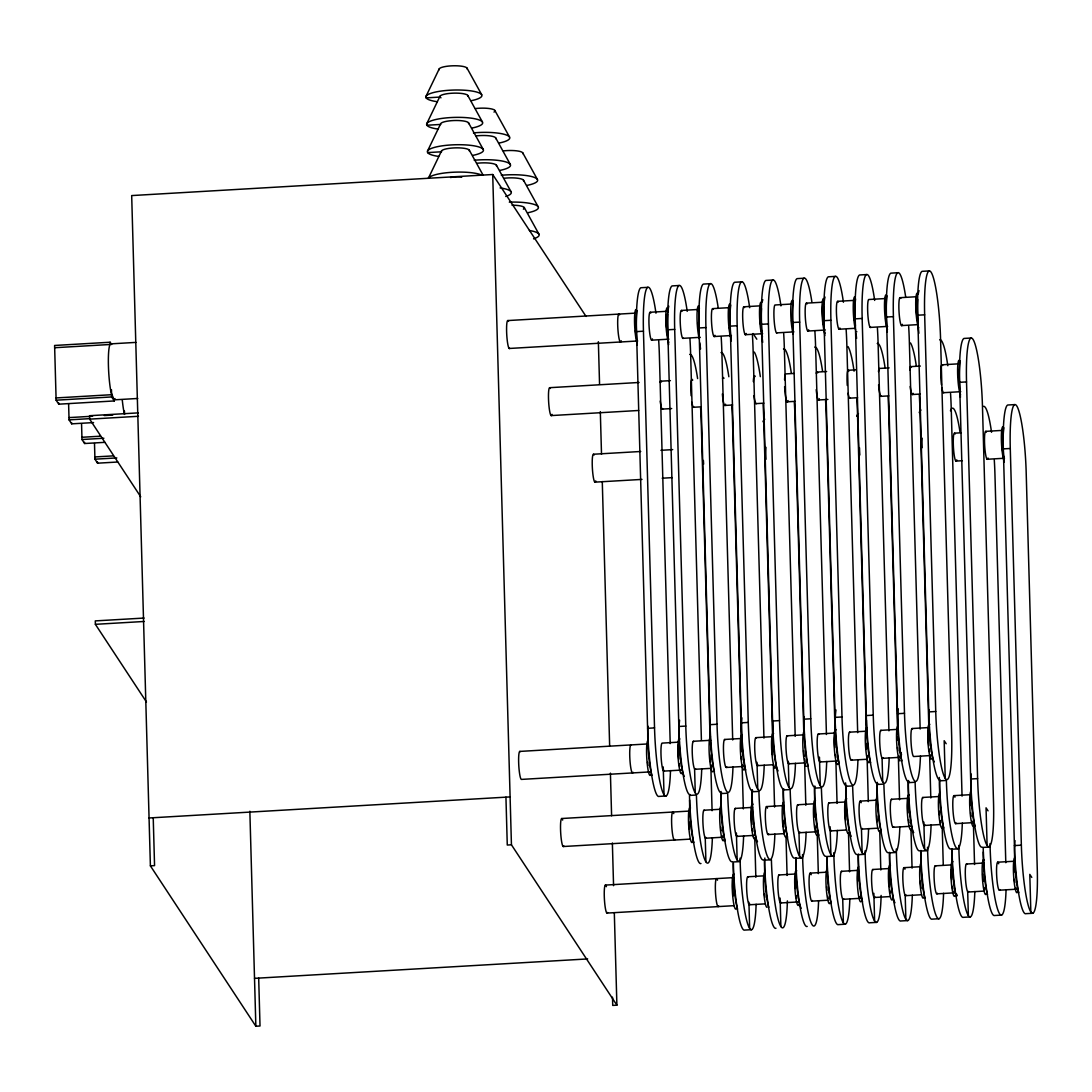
<?xml version="1.0" encoding="UTF-8"?>
<svg xmlns="http://www.w3.org/2000/svg" width="1092" height="1092" viewBox="0 0 1092 1092"><rect width="100%" height="100%" fill="white"/><g stroke="black" fill="none" stroke-linecap="round" stroke-linejoin="round"><path stroke-width="1.5" d="M426.03 96.26L439.202 68.905M426.795 123.614L439.967 96.26M427.559 150.983L440.731 123.614A14.032 3.112 -1.6 0 1 456.32 120.489A14.032 3.112 -1.6 0 1 468.577 123.614M441.496 150.983L428.323 178.337A28.064 6.224 -1.6 0 1 452.197 172.29A28.064 6.224 -1.6 0 1 481.982 175.211M135.886 342.397L110.633 343.871L109.746 345.14A28.064 3.713 86.7 0 0 111.07 392.519L114.169 399.849L137.728 398.471M114.169 399.849L115.056 398.58M426.112 97.884L440.008 97.065M426.876 125.239L440.772 124.433M427.641 152.593L441.537 151.788A14.032 3.112 -1.6 0 1 455.255 147.87A14.032 3.112 -1.6 0 1 469.342 150.983M586.049 316.434L492.71 174.515L131.682 195.577L150.396 865.86L255.856 1026.234L260.019 1025.989L258.681 978.104M647.87 287.332L640.936 287.728A56.129 7.426 86.7 0 0 636.513 331.613L647.597 728.309A56.129 7.426 86.7 0 0 659.09 796.396L666.024 795.986M679.115 285.503L672.181 285.913A56.129 7.426 86.7 0 0 667.758 329.798L678.842 726.48A56.129 7.426 86.7 0 0 690.335 794.58M710.36 283.688L703.425 284.084A56.129 7.426 86.7 0 0 699.003 327.969L710.073 724.665A56.129 7.426 86.7 0 0 721.58 792.751M741.604 281.859L734.67 282.268A56.129 7.426 86.7 0 0 730.248 326.139L741.318 722.836A56.129 7.426 86.7 0 0 752.825 790.936M772.849 280.043L765.915 280.439A56.129 7.426 86.7 0 0 761.493 324.324L772.563 721.02A56.129 7.426 86.7 0 0 784.056 789.106M804.094 278.214L797.16 278.624A56.129 7.426 86.7 0 0 792.724 322.495L803.808 719.191A56.129 7.426 86.7 0 0 815.301 787.291M835.339 276.399L828.391 276.795A56.129 7.426 86.7 0 0 823.969 320.679L835.052 717.376A56.129 7.426 86.7 0 0 846.546 785.462M866.584 274.57L859.636 274.979A56.129 7.426 86.7 0 0 855.213 318.85L866.297 715.547A56.129 7.426 86.7 0 0 877.791 783.647M897.829 272.741L890.881 273.15A56.129 7.426 86.7 0 0 886.458 317.035L897.542 713.731A56.129 7.426 86.7 0 0 909.035 781.817M929.074 270.925L922.126 271.335A56.129 7.426 86.7 0 0 917.703 315.206L928.787 711.902A56.129 7.426 86.7 0 0 940.28 780.002M110.633 343.871L111.643 344.499L110.142 342.233L54.6 345.468L56.129 400.191L58.75 404.177L114.305 400.941L114.264 399.713M507.971 320.557L634.834 313.158M650.3 312.257L666.079 311.343M681.544 310.442L698.907 309.418M712.789 308.613L728.569 307.698M744.034 306.784L759.814 305.869M792.628 303.958L775.279 304.968A14.032 1.856 86.7 0 0 774.091 319.519A14.032 1.856 86.7 0 0 777.026 332.719M806.524 303.139L822.303 302.225M837.769 301.324L855.118 300.314M884.793 298.58L869.014 299.495A14.032 1.856 86.7 0 0 867.812 314.046A14.032 1.856 86.7 0 0 870.761 327.259M900.245 297.679L916.038 296.751M54.668 347.72L110.21 344.485L110.142 342.233M636.513 331.613L643.447 331.204A56.129 7.426 86.7 0 1 646.955 288.124A56.129 7.426 86.7 0 1 655.964 313.186M667.758 329.798L674.692 329.388A56.129 7.426 86.7 0 1 678.2 286.309A56.129 7.426 86.7 0 1 687.209 311.356M699.003 327.969L705.937 327.559A56.129 7.426 86.7 0 1 709.322 284.671A56.129 7.426 86.7 0 1 718.195 307.808M730.248 326.139L737.182 325.744A56.129 7.426 86.7 0 1 740.69 282.664A56.129 7.426 86.7 0 1 749.685 307.712M761.493 324.324L768.427 323.915A56.129 7.426 86.7 0 1 771.935 280.835A56.129 7.426 86.7 0 1 780.93 305.897M792.724 322.495L799.672 322.099A56.129 7.426 86.7 0 1 803.043 279.211A56.129 7.426 86.7 0 1 811.929 302.334M823.969 320.679L830.916 320.27A56.129 7.426 86.7 0 1 834.424 277.191A56.129 7.426 86.7 0 1 843.42 302.238M855.213 318.85L862.161 318.454A56.129 7.426 86.7 0 1 865.669 275.375A56.129 7.426 86.7 0 1 874.665 300.423M886.458 317.035L893.406 316.625A56.129 7.426 86.7 0 1 896.778 273.737A56.129 7.426 86.7 0 1 905.664 296.86M917.703 315.206L924.651 314.81A56.129 7.426 86.7 0 1 931.08 272.195A56.129 7.426 86.7 0 1 940.567 339.011L951.651 735.708A56.129 7.426 86.7 0 1 945.222 778.323A56.129 7.426 86.7 0 1 935.735 711.506L924.651 314.81M509.241 348.471L637.687 340.977M651.569 340.172L668.932 339.162M682.814 338.343L700.177 337.332M714.059 336.527L731.422 335.517M745.304 334.698L762.666 333.688M776.548 332.883L793.911 331.872M807.793 331.053L825.143 330.043A14.032 1.856 86.7 0 1 824.624 329.252M839.038 329.238L854.818 328.31M870.283 327.409L887.632 326.399M901.528 325.593L917.307 324.665M970.952 338.042L964.018 338.438A56.129 7.426 86.7 0 0 959.595 382.323L970.665 779.019A56.129 7.426 86.7 0 0 982.172 847.105M56.061 397.938L111.616 394.703M56.129 400.191L111.671 396.942L114.305 400.941M549.849 387.674L639.066 382.473M660.947 381.19L670.406 380.644M793.802 373.45L785.912 373.901A14.032 1.856 86.7 0 0 784.575 379.811M817.157 372.085L826.63 371.526M848.402 370.256L856.292 369.792M889.12 367.881L879.647 368.441A14.032 1.856 86.7 0 0 878.473 371.649M910.892 366.612L920.365 366.066M942.137 364.796L957.916 363.868M138.37 412.872L89.558 415.711L89.653 419.137L140.718 496.792M69.001 417.608L92.561 416.229M104.341 415.547L112.763 415.056M68.619 404.217L69.055 419.86L89.257 418.673M89.653 419.137L138.466 416.284M69.055 419.86L71.69 423.846L93.571 422.577M959.595 382.323L966.529 381.913A56.129 7.426 86.7 0 1 972.958 339.312A56.129 7.426 86.7 0 1 982.459 406.128L993.529 802.825A56.129 7.426 86.7 0 1 987.1 845.44A56.129 7.426 86.7 0 1 977.613 778.61L966.529 381.913M81.927 437.278L100.45 436.199M81.559 423.887L81.996 439.53L103.876 438.247M551.119 415.588L638.643 410.483M662.216 409.104L671.676 408.558M693.461 407.275L701.351 406.825M724.706 405.46L732.596 404.995M755.937 403.63L763.827 403.18M787.182 401.815L795.072 401.351M818.427 399.986L827.9 399.44M849.672 398.171L857.561 397.706M880.916 396.341L888.806 395.891M912.161 394.526L920.051 394.062M943.406 392.697L960.769 391.687M81.996 439.53L84.616 443.516L104.818 442.342M94.867 456.947L113.377 455.869M1014.7 404.6L1007.752 405.009A56.129 7.426 86.7 0 0 1003.33 448.88L1014.413 845.577A56.129 7.426 86.7 0 0 1025.907 913.663L1032.855 913.267M94.499 443.557L94.936 459.186L116.817 457.917M94.936 459.186L97.557 463.185L117.759 462.012M593.598 454.231L640.717 451.487M660.919 450.313L672.699 449.617M954.64 433.169L960.946 432.801M985.885 431.354L1001.664 430.425M1003.33 448.88L1010.277 448.484A56.129 7.426 86.7 0 1 1016.707 405.869A56.129 7.426 86.7 0 1 1026.193 472.686L1037.277 869.382A56.129 7.426 86.7 0 1 1030.848 911.997A56.129 7.426 86.7 0 1 1021.361 845.181L1010.277 448.484M594.867 482.145L641.987 479.402M662.189 478.214L672.29 477.627M955.909 461.083L962.216 460.715M987.154 459.268L1004.503 458.244M144.103 618.058L95.291 620.898L95.386 624.324L146.451 701.979M95.386 624.324L144.199 621.471M647.597 728.309L654.531 727.9A56.129 7.426 86.7 0 0 662.571 791.673A56.129 7.426 86.7 0 0 670.488 770.597M678.842 726.48L685.776 726.084A56.129 7.426 86.7 0 0 693.816 789.857A56.129 7.426 86.7 0 0 701.719 768.782M710.073 724.665L717.021 724.255A56.129 7.426 86.7 0 0 725.061 788.028A56.129 7.426 86.7 0 0 732.964 766.953M741.318 722.836L748.266 722.44A56.129 7.426 86.7 0 0 756.306 786.213A56.129 7.426 86.7 0 0 764.209 765.137M772.563 721.02L779.511 720.611A56.129 7.426 86.7 0 0 787.55 784.384A56.129 7.426 86.7 0 0 795.454 763.308M803.808 719.191L810.755 718.795A56.129 7.426 86.7 0 0 818.795 782.568A56.129 7.426 86.7 0 0 826.699 761.493M835.052 717.376L842 716.966A56.129 7.426 86.7 0 0 850.04 780.739A56.129 7.426 86.7 0 0 857.943 759.663M866.297 715.547L873.245 715.151A56.129 7.426 86.7 0 0 881.285 778.924A56.129 7.426 86.7 0 0 889.188 757.848M897.542 713.731L904.49 713.322A56.129 7.426 86.7 0 0 912.53 777.094A56.129 7.426 86.7 0 0 920.433 756.019M928.787 711.902L935.735 711.506M519.751 751.419L646.628 744.007M679.442 742.096L662.093 743.106A14.032 1.856 86.7 0 0 661.274 759.541A14.032 1.856 86.7 0 0 664.291 770.461M693.324 741.291L710.687 740.28M724.569 739.461L740.349 738.547M755.814 737.646L773.177 736.636M787.059 735.817L804.422 734.807A14.032 1.856 86.7 0 0 803.985 735.448M818.304 734.001L834.083 733.073M849.549 732.172L866.912 731.162M880.794 730.357L896.573 729.429M912.038 728.528L929.401 727.518M649.972 771.908L521.526 779.401A14.032 1.856 86.7 0 1 518.714 764.195A14.032 1.856 86.7 0 1 520.256 751.733M663.854 771.102L681.217 770.092M695.099 769.287L710.878 768.358M726.344 767.458L743.707 766.447M757.589 765.642L773.368 764.714M788.833 763.813L804.613 762.899M820.078 761.984L837.428 760.974M851.323 760.168L867.103 759.254M882.568 758.339L899.917 757.329M149.058 817.976L510.1 796.914M845.604 782.909L845.699 786.308L852.634 785.899A56.129 7.426 86.7 0 0 860.673 849.672A56.129 7.426 86.7 0 0 868.59 828.596M939.338 777.436L939.434 780.848L946.368 780.439A56.129 7.426 86.7 0 0 954.408 844.212A56.129 7.426 86.7 0 0 962.311 823.136M970.665 779.019L977.613 778.61M561.643 818.522L690.089 811.028M703.971 810.223L719.751 809.308M735.216 808.408L752.579 807.384M766.461 806.578L783.824 805.568M797.706 804.763L813.485 803.835M828.951 802.934L846.3 801.924M860.196 801.118L875.975 800.19M891.441 799.289L907.22 798.375M922.685 797.46L940.035 796.45M953.93 795.645L969.71 794.73M150.396 865.86L154.559 865.615L153.221 817.731M612.503 997.16L612.735 1005.418L616.898 1005.172L511.438 844.798L507.275 845.044L505.937 797.16M563.404 846.518L690.28 839.12M705.746 838.219L723.095 837.209M736.977 836.39L754.34 835.38M768.222 834.575L784.001 833.646M799.467 832.746L816.83 831.735M830.712 830.93L846.491 830.002M861.957 829.101L877.736 828.186M893.201 827.286L910.564 826.275M924.446 825.456L940.226 824.542M955.691 823.641L973.054 822.631M756.114 904.272A56.129 7.426 86.7 0 1 748.197 925.347A56.129 7.426 86.7 0 1 740.158 861.574L733.223 861.984A56.129 7.426 86.7 0 0 744.717 930.07L751.651 929.661M818.591 900.627A56.129 7.426 86.7 0 1 810.687 921.703A56.129 7.426 86.7 0 1 802.647 857.93L795.713 858.339A56.129 7.426 86.7 0 0 807.206 926.426M849.835 898.812A56.129 7.426 86.7 0 1 841.932 919.887A56.129 7.426 86.7 0 1 833.892 856.114L826.944 856.51A56.129 7.426 86.7 0 0 838.451 924.61L845.385 924.201M881.121 895.426A56.129 7.426 86.7 0 1 873.313 918.413A56.129 7.426 86.7 0 1 865.137 854.285L858.189 854.695A56.129 7.426 86.7 0 0 869.696 922.781L876.63 922.371M912.325 895.167A56.129 7.426 86.7 0 1 904.422 916.243A56.129 7.426 86.7 0 1 896.382 852.47L889.434 852.866A56.129 7.426 86.7 0 0 900.927 920.966L907.875 920.556M943.57 893.338A56.129 7.426 86.7 0 1 935.667 914.413A56.129 7.426 86.7 0 1 927.627 850.641L920.679 851.05A56.129 7.426 86.7 0 0 932.172 919.136L939.12 918.727M974.815 891.522A56.129 7.426 86.7 0 1 966.911 912.598A56.129 7.426 86.7 0 1 958.872 848.825L951.924 849.221A56.129 7.426 86.7 0 0 963.417 917.321L970.365 916.911M1006.06 889.693A56.129 7.426 86.7 0 1 998.156 910.769A56.129 7.426 86.7 0 1 990.116 846.996L983.169 847.406A56.129 7.426 86.7 0 0 994.662 915.492L1001.61 915.082M1014.413 845.577L1021.361 845.181M605.377 885.093L733.824 877.599M747.72 876.78L763.499 875.866M778.965 874.965L794.744 874.037M810.196 873.136L827.559 872.126M841.441 871.32L857.22 870.392M872.685 869.491L890.048 868.481M903.93 867.676L921.293 866.666A14.032 1.856 86.7 0 0 920.856 867.294M935.175 865.847L950.955 864.932M966.42 864.031L983.783 863.021M997.665 862.202L1013.444 861.288M607.152 913.076L734.015 905.678M749.481 904.777L765.26 903.862M780.725 902.961L798.088 901.937M811.97 901.132L827.75 900.217M843.215 899.303L860.578 898.293M874.46 897.487L890.239 896.573M905.705 895.658L921.484 894.744M936.95 893.843L954.299 892.833M968.194 892.014L983.974 891.099M999.439 890.198L1016.788 889.188M254.518 978.35L587.66 958.926M753.071 333.524L756.811 339.202M946.163 743.734L944.171 740.704L945.222 778.323M988.042 810.851L986.049 807.821L987.1 845.44M1031.79 877.408L1029.797 874.378L1030.848 911.997M522.727 152.812L537.373 179.361M494.867 110.456L509.514 137.005M467.007 68.086L481.668 94.635M523.491 180.18L538.138 206.729M495.632 137.81L510.278 164.36M467.772 95.454L482.432 122.004M524.256 207.535L538.902 234.084M496.396 165.165L511.042 191.714M468.536 122.809L483.196 149.358M469.301 150.164L483.142 175.239M1005.8 862.694L994.948 474.515A56.129 7.426 86.7 0 0 994.28 459.937M990.021 843.597L990.116 846.996M973.45 825.361L974.555 864.509M967.689 891.7L968.358 915.642M962.052 796.136L951.214 407.944A56.129 7.426 86.7 0 0 950.545 393.379M958.776 845.413L958.872 848.825M942.219 827.176L943.256 864.632M928.814 726.453L919.969 409.773A56.129 7.426 86.7 0 0 919.3 395.195M929.62 755.391L930.807 797.952M927.531 847.242L927.627 850.641M923.859 822.099L924.61 849.085M920.16 729.019L909.322 340.84A56.129 7.426 86.7 0 0 908.653 326.262M910.974 829.005L912.066 868.154M893.406 316.625L904.49 713.322M905.2 895.344L905.869 919.287M897.569 728.268L888.724 411.588A56.129 7.426 86.7 0 0 888.055 397.024M898.375 757.22L899.562 799.781M896.286 849.057L896.382 852.47M888.929 730.835L878.077 342.656A56.129 7.426 86.7 0 0 877.408 328.078M882.063 758.025L882.732 781.968M879.729 830.821L880.821 869.983M862.161 318.454L873.245 715.151M873.846 893.311L874.624 921.102M867.13 759.036L868.317 801.596M865.041 850.886L865.137 854.285M861.452 828.787L862.12 852.729M857.684 732.664L846.832 344.485A56.129 7.426 86.7 0 0 846.163 329.907M848.484 832.65L849.576 871.812M830.916 320.27L842 716.966M842.71 898.989L843.379 922.931M835.08 731.913L826.234 415.233A56.129 7.426 86.7 0 0 825.566 400.668M835.885 760.865L837.073 803.425M833.797 852.702L833.892 856.114M830.111 826.74L830.889 854.545M826.439 734.493L815.587 346.3A56.129 7.426 86.7 0 0 814.919 331.722M819.45 757.111L820.242 785.612M817.239 834.465L818.331 873.627M799.672 322.099L810.755 718.795M803.876 735.435L794.99 417.062A56.129 7.426 86.7 0 0 794.321 402.484M804.64 762.68L805.828 805.241M802.552 854.531L802.647 857.93M798.975 832.432L799.644 856.374M795.194 736.308L784.343 348.13A56.129 7.426 86.7 0 0 783.687 333.551M788.26 761.261L788.997 787.441M785.994 836.295L787.086 875.456M768.427 323.915L779.511 720.611M780.097 898.074L780.889 926.576M772.59 735.558L763.745 418.878A56.129 7.426 86.7 0 0 763.076 404.313M773.395 764.509L774.583 807.07M763.95 738.137L753.098 349.945A56.129 7.426 86.7 0 0 752.443 335.38M757.002 762.284L757.752 789.257M754.749 838.11L755.841 877.272M737.182 325.744L748.266 722.44M748.921 902.224L749.644 928.405M741.345 737.387L732.5 420.707A56.129 7.426 86.7 0 0 731.831 406.128M742.151 766.325L743.338 808.885M740.062 858.176L740.158 861.574M736.404 833.032L737.155 860.018M732.705 739.953L721.867 351.774A56.129 7.426 86.7 0 0 721.198 337.196M705.937 327.559L717.021 724.255M710.155 740.908L701.255 422.536A56.129 7.426 86.7 0 0 700.586 407.958M710.906 768.154L712.093 810.714M705.227 837.305L705.91 861.834M701.405 740.076L690.622 353.59A56.129 7.426 86.7 0 0 689.953 339.025M694.594 768.959L695.263 792.901M674.692 329.388L685.776 726.084M670.215 743.597L659.377 355.419A56.129 7.426 86.7 0 0 658.708 340.84M663.24 766.925L664.018 794.73M643.447 331.204L654.531 727.9M598.361 341.714L599.563 384.343M600.313 411.629L601.515 454.258M602.279 481.545L609.65 745.85M610.414 773.136L611.602 815.765M612.366 843.038L613.567 885.68M614.318 912.953L616.898 1005.172M492.71 174.515L511.438 844.798M249.85 811.247L255.856 1026.234M124.447 411.015L124.543 414.373L124.01 412.189A28.064 3.713 86.7 0 1 122.277 399.959M111.466 389.68L111.671 396.942M97.516 461.957L97.557 463.185M84.589 442.287L84.616 443.516M71.649 422.618L71.69 423.846M58.722 402.948L58.75 404.177M509.718 348.321A14.032 1.856 86.7 0 1 506.674 333.278A14.032 1.856 86.7 0 1 508.49 321.362M595.741 480.889A14.032 1.856 86.7 0 1 592.41 468.782A14.032 1.856 86.7 0 1 594.116 455.023M703.63 464.127A14.032 1.856 86.7 0 1 703.398 460.469M718.686 905.964A14.032 1.856 86.7 0 1 715.437 891.386A14.032 1.856 86.7 0 1 717.499 880.179M607.589 912.448A14.032 1.856 86.7 0 1 604.34 897.87A14.032 1.856 86.7 0 1 606.415 886.649M781.162 902.32A14.032 1.856 86.7 0 1 778.023 889.571A14.032 1.856 86.7 0 1 779.456 875.279M787.387 900.9A56.129 7.426 86.7 0 1 779.579 923.873A56.129 7.426 86.7 0 1 771.402 859.759L764.468 860.155A56.129 7.426 86.7 0 0 775.962 928.255M843.652 898.675A14.032 1.856 86.7 0 1 840.512 885.926A14.032 1.856 86.7 0 1 841.946 871.634M906.142 895.031A14.032 1.856 86.7 0 1 902.893 880.452A14.032 1.856 86.7 0 1 904.968 869.232M968.631 891.386A14.032 1.856 86.7 0 1 965.478 878.637A14.032 1.856 86.7 0 1 966.925 864.345M984.52 889.448A14.032 1.856 86.7 0 1 984.001 887.346M983.128 881.23A14.032 1.856 86.7 0 1 982.677 873.982M982.991 865.205A14.032 1.856 86.7 0 1 983.332 863.649M956.783 459.828A14.032 1.856 86.7 0 1 953.452 447.72A14.032 1.856 86.7 0 1 955.159 433.974M983.455 406.415A56.129 7.426 86.7 0 1 991.536 432.268M986.322 893.706A17.54 2.321 86.7 0 1 982.391 877.777A17.54 2.321 86.7 0 1 984.192 859.909M987.523 894.512A31.572 4.177 86.7 0 1 983.305 852.006M828.296 898.552A14.032 1.856 86.7 0 1 827.777 896.45M826.917 890.349A14.032 1.856 86.7 0 1 826.617 886.745M826.767 874.31A14.032 1.856 86.7 0 1 827.122 872.767M812.407 900.491A14.032 1.856 86.7 0 1 809.158 885.926A14.032 1.856 86.7 0 1 811.233 874.706M830.097 902.825A17.54 2.321 86.7 0 1 826.33 889.175A17.54 2.321 86.7 0 1 827.34 868.631M831.299 903.63A31.572 4.177 86.7 0 1 827.163 857.589M796.532 898.279A14.032 1.856 86.7 0 1 796.068 895.481M795.372 888.56A14.032 1.856 86.7 0 1 795.522 876.139M766.024 459.268A14.032 1.856 86.7 0 1 765.997 447.324M798.853 904.64A17.54 2.321 86.7 0 1 794.921 888.724A17.54 2.321 86.7 0 1 796.723 870.843M801.241 908.257A31.572 4.177 86.7 0 1 795.986 857.752M953.807 892.519A14.032 1.856 86.7 0 1 953.275 891.263M952.756 889.161A14.032 1.856 86.7 0 1 952.279 886.363M951.596 879.456A14.032 1.856 86.7 0 1 951.501 869.368M922.098 447.72A14.032 1.856 86.7 0 1 922.221 438.206M950.449 410.797A56.129 7.426 86.7 0 1 960.045 432.364M937.386 893.201A14.032 1.856 86.7 0 1 934.233 880.466A14.032 1.856 86.7 0 1 935.68 866.161M957.37 895.727A17.54 2.321 86.7 0 1 956.715 894.171M955.077 895.536A17.54 2.321 86.7 0 1 951.146 879.606A17.54 2.321 86.7 0 1 952.947 861.738M956.278 896.341A31.572 4.177 86.7 0 1 952.21 848.648M921.034 888.192A14.032 1.856 86.7 0 1 920.351 881.271M919.205 412.612A56.129 7.426 86.7 0 1 920.966 410.06M923.832 897.351A17.54 2.321 86.7 0 1 920.065 883.701A17.54 2.321 86.7 0 1 921.075 863.158M925.033 898.156A31.572 4.177 86.7 0 1 920.966 850.463M860.073 897.979A14.032 1.856 86.7 0 1 859.541 896.737M857.698 881.271A14.032 1.856 86.7 0 1 857.78 874.842M856.715 416.257A56.129 7.426 86.7 0 1 858.476 413.704M860.796 901.801A17.54 2.321 86.7 0 1 857.411 885.08A17.54 2.321 86.7 0 1 858.585 866.802M862.543 901.801A31.572 4.177 86.7 0 1 858.476 854.108M890.267 892.806A14.032 1.856 86.7 0 1 889.789 890.007M889.407 886.704A14.032 1.856 86.7 0 1 889.611 869.123M859.841 455.009A14.032 1.856 86.7 0 1 859.513 447.788M874.897 896.846A14.032 1.856 86.7 0 1 871.757 884.111A14.032 1.856 86.7 0 1 873.191 869.805M892.587 899.18A17.54 2.321 86.7 0 1 888.656 883.251A17.54 2.321 86.7 0 1 890.458 865.383M894.976 902.797A31.572 4.177 86.7 0 1 889.721 852.292M733.182 895.809A14.032 1.856 86.7 0 1 733.387 878.227M736.363 908.285A17.54 2.321 86.7 0 1 732.432 892.369A17.54 2.321 86.7 0 1 734.233 874.487M737.564 909.09A31.572 4.177 86.7 0 1 733.428 863.062M764.823 897.296A14.032 1.856 86.7 0 1 764.427 893.993M762.98 421.73A56.129 7.426 86.7 0 1 764.741 419.178M749.931 904.135A14.032 1.856 86.7 0 1 746.778 891.4A14.032 1.856 86.7 0 1 748.211 877.108M767.062 907.261A17.54 2.321 86.7 0 1 763.677 890.54A17.54 2.321 86.7 0 1 764.85 872.276M768.809 907.275A31.572 4.177 86.7 0 1 764.837 858.025M1016.283 888.874A14.032 1.856 86.7 0 1 1015.765 887.619M1014.768 882.718A14.032 1.856 86.7 0 1 1014.372 879.401M1013.922 872.167A14.032 1.856 86.7 0 1 1013.881 868.727M1003.985 457.452A14.032 1.856 86.7 0 1 1003.466 455.76M1002.961 453.289A14.032 1.856 86.7 0 1 1002.279 447.897M1001.896 441.85A14.032 1.856 86.7 0 1 1001.883 436.24M988.028 458.012A14.032 1.856 86.7 0 1 984.684 445.905A14.032 1.856 86.7 0 1 986.404 432.145M999.876 889.557A14.032 1.856 86.7 0 1 996.627 874.992A14.032 1.856 86.7 0 1 998.702 863.772M1004.353 461.397A17.54 2.321 86.7 0 1 1001.391 440.513A17.54 2.321 86.7 0 1 1003.398 427.19M1004.026 462.271A31.572 4.177 86.7 0 1 1003.862 427.777M1017.567 891.891A17.54 2.321 86.7 0 1 1013.799 878.241A17.54 2.321 86.7 0 1 1014.809 857.698M1018.768 892.696A31.572 4.177 86.7 0 1 1015.014 840.594M662.694 408.954A14.032 1.856 86.7 0 1 660.223 401.051M660.059 382.446A14.032 1.856 86.7 0 1 661.465 381.995M551.992 414.332A14.032 1.856 86.7 0 1 548.662 402.225A14.032 1.856 86.7 0 1 550.368 388.465M674.938 839.407A14.032 1.856 86.7 0 1 671.689 824.829A14.032 1.856 86.7 0 1 673.764 813.608M563.854 845.877A14.032 1.856 86.7 0 1 560.606 831.312A14.032 1.856 86.7 0 1 562.667 820.092M737.428 835.762A14.032 1.856 86.7 0 1 734.274 823.013A14.032 1.856 86.7 0 1 735.721 808.722M743.611 835.899A56.129 7.426 86.7 0 1 735.708 856.961A56.129 7.426 86.7 0 1 727.668 793.202L720.72 793.597A56.129 7.426 86.7 0 0 732.213 861.684M799.917 832.118A14.032 1.856 86.7 0 1 796.764 819.369A14.032 1.856 86.7 0 1 798.211 805.077M806.101 832.254A56.129 7.426 86.7 0 1 798.184 853.316A56.129 7.426 86.7 0 1 790.158 789.557L783.21 789.953A56.129 7.426 86.7 0 0 794.703 858.039M712.366 837.714A56.129 7.426 86.7 0 1 704.463 858.79A56.129 7.426 86.7 0 1 696.423 795.017L689.475 795.426A56.129 7.426 86.7 0 0 700.968 863.513M931.08 824.951A56.129 7.426 86.7 0 1 923.163 846.027A56.129 7.426 86.7 0 1 915.123 782.254L908.189 782.664A56.129 7.426 86.7 0 0 919.682 850.75M862.407 828.473A14.032 1.856 86.7 0 1 859.158 813.895A14.032 1.856 86.7 0 1 861.219 802.675M924.883 824.829A14.032 1.856 86.7 0 1 921.744 812.079A14.032 1.856 86.7 0 1 923.177 797.788M837.346 830.425A56.129 7.426 86.7 0 1 829.429 851.501A56.129 7.426 86.7 0 1 821.389 787.728L814.455 788.137A56.129 7.426 86.7 0 0 825.948 856.224M940.772 822.877A14.032 1.856 86.7 0 1 940.253 820.788M939.393 814.673A14.032 1.856 86.7 0 1 939.093 811.069M939.243 798.634A14.032 1.856 86.7 0 1 939.598 797.092M913.035 393.27A14.032 1.856 86.7 0 1 910.182 386.472M909.718 369.833A14.032 1.856 86.7 0 1 911.411 367.403M950.927 848.934A56.129 7.426 86.7 0 1 939.434 780.848M939.707 339.858A56.129 7.426 86.7 0 1 947.801 365.711M942.573 827.149A17.54 2.321 86.7 0 1 938.806 813.499A17.54 2.321 86.7 0 1 939.816 792.956M943.775 827.954A31.572 4.177 86.7 0 1 939.639 781.927M784.561 831.995A14.032 1.856 86.7 0 1 784.042 829.893M783.565 827.094A14.032 1.856 86.7 0 1 782.882 820.174M783.019 807.752A14.032 1.856 86.7 0 1 783.373 806.21M756.415 403.48A14.032 1.856 86.7 0 1 753.958 395.591M753.33 381.627A14.032 1.856 86.7 0 1 755.186 376.522M783.496 348.976A56.129 7.426 86.7 0 1 791.318 373.095M768.672 833.933A14.032 1.856 86.7 0 1 765.424 819.355A14.032 1.856 86.7 0 1 767.485 808.148M786.363 836.267A17.54 2.321 86.7 0 1 782.582 822.617A17.54 2.321 86.7 0 1 783.592 802.074M787.564 837.073A31.572 4.177 86.7 0 1 783.496 789.379M752.798 831.722A14.032 1.856 86.7 0 1 752.32 828.924M751.815 824.433A14.032 1.856 86.7 0 1 751.774 809.568M774.856 834.07A56.129 7.426 86.7 0 1 766.953 855.145A56.129 7.426 86.7 0 1 758.913 791.372L751.965 791.782A56.129 7.426 86.7 0 0 763.458 859.868M725.579 404.204A14.032 1.856 86.7 0 1 722.372 393.925M722.549 378.801A14.032 1.856 86.7 0 1 723.941 378.351M754.258 352.061A56.129 7.426 86.7 0 1 760.332 376.644M755.118 838.083A17.54 2.321 86.7 0 1 751.173 822.153A17.54 2.321 86.7 0 1 752.975 804.285M757.507 841.7A31.572 4.177 86.7 0 1 752.333 789.639M909.008 822.604A14.032 1.856 86.7 0 1 908.544 819.805M907.848 812.885A14.032 1.856 86.7 0 1 907.998 800.463M881.394 396.191A14.032 1.856 86.7 0 1 878.596 384.807M910.482 342.956A56.129 7.426 86.7 0 1 916.297 365.806M893.652 826.644A14.032 1.856 86.7 0 1 890.499 813.909A14.032 1.856 86.7 0 1 891.932 799.603M910.783 829.77A17.54 2.321 86.7 0 1 907.275 810.755A17.54 2.321 86.7 0 1 909.199 795.181M913.717 832.595A31.572 4.177 86.7 0 1 908.558 780.521M877.299 821.634A14.032 1.856 86.7 0 1 876.699 815.929M899.835 826.781A56.129 7.426 86.7 0 1 891.918 847.856A56.129 7.426 86.7 0 1 883.878 784.083L876.944 784.493A56.129 7.426 86.7 0 0 888.438 852.579M850.149 398.02A14.032 1.856 86.7 0 1 848.129 393.202M847.256 385.421A14.032 1.856 86.7 0 1 848.921 371.048M877.231 343.502A56.129 7.426 86.7 0 1 885.052 367.622M880.097 830.794A17.54 2.321 86.7 0 1 876.316 817.144A17.54 2.321 86.7 0 1 877.326 796.6M881.285 831.599A31.572 4.177 86.7 0 1 877.313 782.35M816.325 831.422A14.032 1.856 86.7 0 1 815.806 830.166M815.287 828.077A14.032 1.856 86.7 0 1 814.809 825.279M814.059 817.144A14.032 1.856 86.7 0 1 814.031 808.285M788.069 400.559A14.032 1.856 86.7 0 1 784.629 386.623M814.741 347.147A56.129 7.426 86.7 0 1 822.563 371.266M817.608 834.438A17.54 2.321 86.7 0 1 813.663 818.509A17.54 2.321 86.7 0 1 815.465 800.641M818.809 835.243A31.572 4.177 86.7 0 1 814.823 785.994M845.658 820.133A14.032 1.856 86.7 0 1 845.863 802.565M819.314 398.744A14.032 1.856 86.7 0 1 816.202 389.639M816.284 373.327A14.032 1.856 86.7 0 1 817.676 372.877M857.193 854.394A56.129 7.426 86.7 0 1 845.699 786.308M847.993 346.601A56.129 7.426 86.7 0 1 854.067 371.184M856.811 398.839A56.129 7.426 86.7 0 1 857.479 413.418L866.366 731.79A14.032 1.856 86.7 0 0 866.12 733.346M831.162 830.289A14.032 1.856 86.7 0 1 828.009 817.553A14.032 1.856 86.7 0 1 829.456 803.248M848.853 832.623A17.54 2.321 86.7 0 1 844.908 816.693A17.54 2.321 86.7 0 1 846.709 798.825M851.228 836.24A31.572 4.177 86.7 0 1 845.904 787.387M689.434 829.251A14.032 1.856 86.7 0 1 688.984 822.003M689.052 815.574A14.032 1.856 86.7 0 1 689.639 811.67M689.762 354.436A56.129 7.426 86.7 0 1 697.597 378.555M692.628 841.727A17.54 2.321 86.7 0 1 688.697 825.798A17.54 2.321 86.7 0 1 690.499 807.93M693.83 842.533A31.572 4.177 86.7 0 1 689.612 800.027M722.59 836.882A14.032 1.856 86.7 0 1 722.071 835.639M721.075 830.739A14.032 1.856 86.7 0 1 720.679 827.422M693.925 407.125A14.032 1.856 86.7 0 1 691.905 402.32M691.127 395.741A14.032 1.856 86.7 0 1 692.71 380.166M721.007 352.62A56.129 7.426 86.7 0 1 728.842 376.74M706.183 837.578A14.032 1.856 86.7 0 1 703.03 824.842A14.032 1.856 86.7 0 1 704.476 810.537M723.873 839.912A17.54 2.321 86.7 0 1 720.092 826.262A17.54 2.321 86.7 0 1 721.102 805.719M725.074 840.717A31.572 4.177 86.7 0 1 721.089 791.454M972.549 822.303A14.032 1.856 86.7 0 1 972.017 821.061M971.034 816.161A14.032 1.856 86.7 0 1 970.638 812.844M970.174 805.596A14.032 1.856 86.7 0 1 970.256 799.167M959.213 386.732A14.032 1.856 86.7 0 1 958.776 383.647M958.203 376.494A14.032 1.856 86.7 0 1 958.148 369.683M943.884 392.547A14.032 1.856 86.7 0 1 941.864 387.742M941.427 384.657A14.032 1.856 86.7 0 1 940.854 369.273A14.032 1.856 86.7 0 1 942.655 365.588M956.128 822.999A14.032 1.856 86.7 0 1 952.879 808.421A14.032 1.856 86.7 0 1 954.954 797.215M960.605 394.84A17.54 2.321 86.7 0 1 957.643 373.955A17.54 2.321 86.7 0 1 959.65 360.633M960.441 397.283A31.572 4.177 86.7 0 1 960.114 361.22M973.818 825.334A17.54 2.321 86.7 0 1 970.051 811.684A17.54 2.321 86.7 0 1 971.061 791.127M975.019 826.139A31.572 4.177 86.7 0 1 971.279 774.023M621.198 340.745A14.032 1.856 86.7 0 1 617.867 328.637A14.032 1.856 86.7 0 1 619.573 314.878M633.06 772.29A14.032 1.856 86.7 0 1 629.907 759.541A14.032 1.856 86.7 0 1 631.34 745.249M695.536 768.645A14.032 1.856 86.7 0 1 692.396 755.896A14.032 1.856 86.7 0 1 693.83 741.604M758.025 765.001A14.032 1.856 86.7 0 1 754.886 752.252A14.032 1.856 86.7 0 1 756.319 737.96M820.515 761.356A14.032 1.856 86.7 0 1 817.362 748.607A14.032 1.856 86.7 0 1 818.809 734.315M883.005 757.712A14.032 1.856 86.7 0 1 879.852 744.962A14.032 1.856 86.7 0 1 881.299 730.671M899.412 757.015A14.032 1.856 86.7 0 1 898.893 755.773M897.897 750.873A14.032 1.856 86.7 0 1 897.501 747.556M897.051 740.308A14.032 1.856 86.7 0 1 897.01 736.868M886.09 321.43A14.032 1.856 86.7 0 1 885.653 318.345M885.08 311.206A14.032 1.856 86.7 0 1 885.011 304.395M887.482 329.538A17.54 2.321 86.7 0 1 884.52 308.667A17.54 2.321 86.7 0 1 886.527 295.345M887.318 331.995A31.572 4.177 86.7 0 1 886.991 295.918M900.136 760.837A17.54 2.321 86.7 0 1 896.764 744.102A17.54 2.321 86.7 0 1 897.938 725.839M901.473 754.968A17.54 2.321 86.7 0 1 901.091 752.552M901.896 760.837A31.572 4.177 86.7 0 1 898.143 708.735M743.202 766.134A14.032 1.856 86.7 0 1 742.669 764.878M741.686 759.977A14.032 1.856 86.7 0 1 741.291 756.674M740.922 751.842A14.032 1.856 86.7 0 1 740.908 742.983M729.866 330.548A14.032 1.856 86.7 0 1 729.429 327.464M728.855 320.325A14.032 1.856 86.7 0 1 728.801 313.513M714.932 335.271A14.032 1.856 86.7 0 1 711.602 323.164A14.032 1.856 86.7 0 1 713.308 309.405M726.781 766.816A14.032 1.856 86.7 0 1 723.641 754.081A14.032 1.856 86.7 0 1 725.074 739.789M731.258 338.656A17.54 2.321 86.7 0 1 728.296 317.772A17.54 2.321 86.7 0 1 730.302 304.463M731.094 341.1A31.572 4.177 86.7 0 1 730.766 305.037M744.471 769.15A17.54 2.321 86.7 0 1 740.704 755.5A17.54 2.321 86.7 0 1 741.714 734.957M745.672 769.956A31.572 4.177 86.7 0 1 741.932 717.853M711.424 766.707A14.032 1.856 86.7 0 1 710.906 764.605M710.442 761.807A14.032 1.856 86.7 0 1 709.745 754.886M709.896 742.464A14.032 1.856 86.7 0 1 710.25 740.908M698.184 329.279A14.032 1.856 86.7 0 1 697.679 323.355M698.02 310.674A14.032 1.856 86.7 0 1 698.43 309.582M683.292 338.192A14.032 1.856 86.7 0 1 680.261 323.15A14.032 1.856 86.7 0 1 682.063 311.234M699.358 338.916A17.54 2.321 86.7 0 1 697.01 317.39A17.54 2.321 86.7 0 1 699.057 306.279M700.545 348.976A31.572 4.177 86.7 0 1 699.849 342.929M699.426 338.111A31.572 4.177 86.7 0 1 699.358 308.012M712.68 771.771A17.54 2.321 86.7 0 1 709.295 755.05A17.54 2.321 86.7 0 1 710.469 736.772M714.427 771.771A31.572 4.177 86.7 0 1 710.291 725.743M867.649 757.589A14.032 1.856 86.7 0 1 867.13 755.487M866.256 749.385A14.032 1.856 86.7 0 1 865.847 743.338M854.845 323.259A14.032 1.856 86.7 0 0 855.35 325.73A31.572 4.177 86.7 0 1 855.582 298.908M854.408 320.174A14.032 1.856 86.7 0 1 853.835 313.035M854.244 301.556A14.032 1.856 86.7 0 1 854.64 300.464M839.912 327.982A14.032 1.856 86.7 0 1 836.581 315.875A14.032 1.856 86.7 0 1 838.287 302.115M851.76 759.527A14.032 1.856 86.7 0 1 848.607 746.792A14.032 1.856 86.7 0 1 850.054 732.486M855.568 329.798A17.54 2.321 86.7 0 1 853.234 308.285A17.54 2.321 86.7 0 1 855.282 297.16M856.865 331.763A17.54 2.321 86.7 0 1 856.237 331.367M856.578 338.411A31.572 4.177 86.7 0 1 856.073 333.811M869.45 761.861A17.54 2.321 86.7 0 1 865.683 748.211A17.54 2.321 86.7 0 1 866.693 727.668M870.652 762.666A31.572 4.177 86.7 0 1 866.434 720.16M835.885 757.316A14.032 1.856 86.7 0 1 835.407 754.517M834.725 747.597A14.032 1.856 86.7 0 1 834.875 735.175M823.6 325.088A14.032 1.856 86.7 0 1 823.163 321.99M822.822 318.509A14.032 1.856 86.7 0 1 822.699 305.351M808.667 329.798A14.032 1.856 86.7 0 1 805.336 317.69A14.032 1.856 86.7 0 1 807.043 303.945M824.992 333.183A17.54 2.321 86.7 0 1 822.03 312.312A17.54 2.321 86.7 0 1 824.037 298.99M824.829 335.64A31.572 4.177 86.7 0 1 823.873 306.415M823.969 304.859A31.572 4.177 86.7 0 1 825.006 297.024M838.206 763.677A17.54 2.321 86.7 0 1 834.274 747.761A17.54 2.321 86.7 0 1 836.076 729.879M839.011 763.117A31.572 4.177 86.7 0 1 835.967 709.937M772.535 754.845A14.032 1.856 86.7 0 1 772.74 737.264M761.615 331.204A14.032 1.856 86.7 0 1 761.11 328.733M760.551 324.515A14.032 1.856 86.7 0 1 760.51 307.029M746.177 333.456A14.032 1.856 86.7 0 1 742.847 321.335A14.032 1.856 86.7 0 1 744.553 307.589M762.503 336.827A17.54 2.321 86.7 0 1 759.541 315.957A17.54 2.321 86.7 0 1 761.547 302.634M762.666 342.369A31.572 4.177 86.7 0 1 761.479 308.504M762.243 301.842A31.572 4.177 86.7 0 1 762.803 299.727M775.716 767.321A17.54 2.321 86.7 0 1 771.785 751.405A17.54 2.321 86.7 0 1 773.586 733.524M778.105 770.938A31.572 4.177 86.7 0 1 772.849 720.433M805.159 761.233A14.032 1.856 86.7 0 1 804.64 759.145M804.162 756.333A14.032 1.856 86.7 0 1 803.562 750.641M793.379 331.067A14.032 1.856 86.7 0 1 792.86 329.375M791.918 323.819A14.032 1.856 86.7 0 1 791.577 320.325M789.27 763.172A14.032 1.856 86.7 0 1 786.131 750.436A14.032 1.856 86.7 0 1 787.564 736.144M793.092 333.442A17.54 2.321 86.7 0 1 790.744 311.93A17.54 2.321 86.7 0 1 792.792 300.805M793.283 334.275A31.572 4.177 86.7 0 1 793.256 301.392M806.415 766.297A17.54 2.321 86.7 0 1 803.029 749.576A17.54 2.321 86.7 0 1 804.203 731.312M808.162 766.311A31.572 4.177 86.7 0 1 804.176 717.062M647.952 765.451A14.032 1.856 86.7 0 1 647.556 762.134M636.145 336.022A14.032 1.856 86.7 0 1 635.462 330.63M636.868 342.56A17.54 2.321 86.7 0 1 634.561 323.246A17.54 2.321 86.7 0 1 635.94 309.527M637.209 344.99A31.572 4.177 86.7 0 1 637.032 310.497M650.736 774.61A17.54 2.321 86.7 0 1 646.969 760.96A17.54 2.321 86.7 0 1 647.979 740.417M651.938 775.416A31.572 4.177 86.7 0 1 647.966 726.166M679.661 766.434A14.032 1.856 86.7 0 1 679.197 763.622M678.692 759.131A14.032 1.856 86.7 0 1 678.651 744.28M667.881 336.664A14.032 1.856 86.7 0 1 667.376 334.193M666.598 327.614A14.032 1.856 86.7 0 1 666.489 314.455M652.443 338.916A14.032 1.856 86.7 0 1 649.112 326.808A14.032 1.856 86.7 0 1 650.818 313.049M668.768 342.301A17.54 2.321 86.7 0 1 665.806 321.417A17.54 2.321 86.7 0 1 667.813 308.108M668.604 344.744A31.572 4.177 86.7 0 1 667.744 313.977M667.854 312.503A31.572 4.177 86.7 0 1 668.782 306.142M681.981 772.795A17.54 2.321 86.7 0 1 678.05 756.865A17.54 2.321 86.7 0 1 679.852 738.997M684.37 776.412A31.572 4.177 86.7 0 1 679.797 752.129A31.572 4.177 86.7 0 1 679.579 720.215M929.62 751.842A14.032 1.856 86.7 0 1 929.142 749.044M928.746 745.74A14.032 1.856 86.7 0 1 928.609 729.702M930.657 755.2A14.032 1.856 86.7 0 0 931.162 755.514L913.813 756.524A14.032 1.856 86.7 0 1 911.001 741.318A14.032 1.856 86.7 0 1 912.543 728.842M917.84 322.085A14.032 1.856 86.7 0 1 917.335 319.615M916.775 315.397A14.032 1.856 86.7 0 1 916.734 297.911M902.402 324.338A14.032 1.856 86.7 0 1 899.057 312.23A14.032 1.856 86.7 0 1 900.777 298.471M918.727 327.723A17.54 2.321 86.7 0 1 915.751 306.838A17.54 2.321 86.7 0 1 917.771 293.516M918.891 333.251A31.572 4.177 86.7 0 1 917.689 299.399M918.236 294.103A31.572 4.177 86.7 0 1 919.014 290.622M931.94 758.217A17.54 2.321 86.7 0 1 927.995 742.287A17.54 2.321 86.7 0 1 929.797 724.419M934.329 761.834A31.572 4.177 86.7 0 1 929.156 709.773M450.573 177.546A7.016 1.556 -1.6 0 1 461.698 177.232M438.588 156.402A28.064 6.224 -1.6 0 1 434.52 147.379A28.064 6.224 -1.6 0 1 475.88 146.178A28.064 6.224 -1.6 0 1 472.754 155.405M437.059 101.679A28.064 6.224 -1.6 0 1 432.992 92.67A28.064 6.224 -1.6 0 1 474.351 91.469A28.064 6.224 -1.6 0 1 471.225 100.696M439.243 69.711A14.032 3.112 -1.6 0 1 452.962 65.793A14.032 3.112 -1.6 0 1 467.048 68.905M440.991 97.83A14.032 3.112 -1.6 0 1 451.897 93.23A14.032 3.112 -1.6 0 1 467.813 96.26M437.824 129.047A28.064 6.224 -1.6 0 1 433.756 120.024A28.064 6.224 -1.6 0 1 475.116 118.823A28.064 6.224 -1.6 0 1 471.99 128.051M529.388 230.494A28.064 6.224 -1.6 0 1 533.578 238.834M501.324 175.266A28.064 6.224 -1.6 0 1 534.452 177.436A28.064 6.224 -1.6 0 1 526.931 185.422M503.33 150.914A14.032 3.112 -1.6 0 1 522.768 153.631M509.309 202.156A28.064 6.224 -1.6 0 1 536.704 205.501A28.064 6.224 -1.6 0 1 527.695 212.776M512.039 205.214A14.032 3.112 -1.6 0 1 523.382 209.159M504.081 178.269A14.032 3.112 -1.6 0 1 523.532 180.985M500.095 187.92A28.064 6.224 -1.6 0 1 505.733 196.478M473.464 132.896A28.064 6.224 -1.6 0 1 506.592 135.08A28.064 6.224 -1.6 0 1 499.085 143.052M475.47 108.558A14.032 3.112 -1.6 0 1 490.786 108.777A14.032 3.112 -1.6 0 1 494.007 112.08M474.228 160.265A28.064 6.224 -1.6 0 1 507.357 162.435A28.064 6.224 -1.6 0 1 499.849 170.407M476.999 163.268A14.032 3.112 -1.6 0 1 496.437 165.984M476.235 135.913A14.032 3.112 -1.6 0 1 495.672 138.629"/></g></svg>
